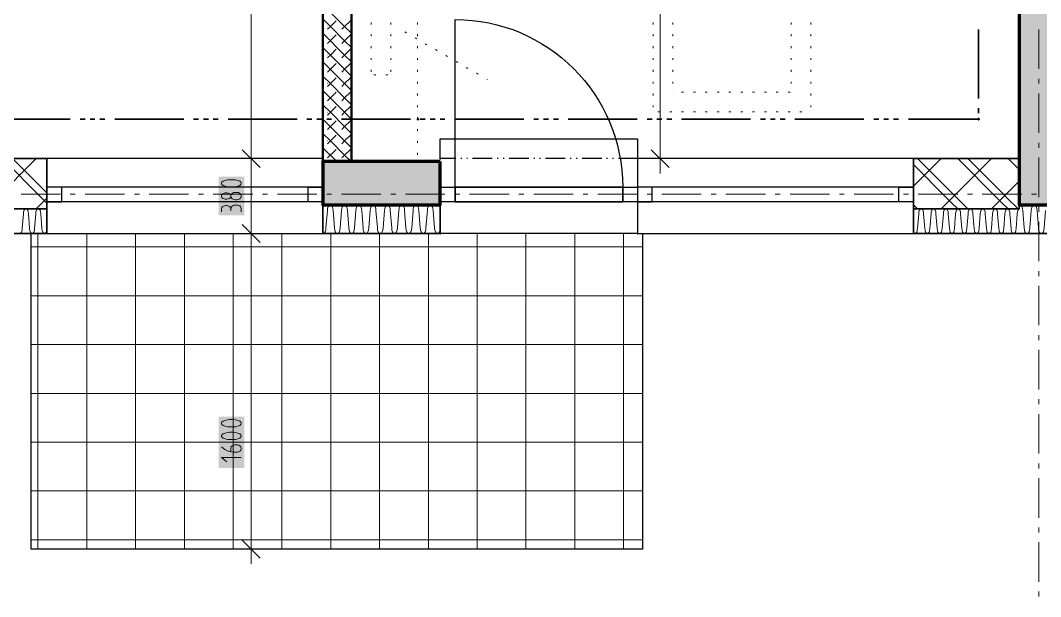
# Model space of a CAD drawing. Header units: millimetres. Extents: x 0 to 594, y 0 to 420.
# Drawn here: x 187.73 to 235.12, y 125.08 to 151.83 of the extents above; entities that cross this region are included whole.
import ezdxf

# ---------------------------------------------------------------- set-up
doc = ezdxf.new("R2010")
doc.units = ezdxf.units.MM
doc.header["$LTSCALE"] = 8
for name, color, linetype in [('PDF_Dvere', 7, 'Continuous'), ('PDF_Koty delkove', 7, 'Continuous'), ('PDF_Nabytek', 7, 'Continuous'), ('PDF_Obecne 0.25', 7, 'Continuous'), ('PDF_Okna', 7, 'Continuous'), ('PDF_Osy hlavni', 7, 'Continuous'), ('PDF_Pozarni useky', 7, 'Continuous'), ('PDF_Pricky zdene', 7, 'Continuous'), ('PDF_Srafy', 7, 'Continuous'), ('PDF_Steny obvodove nosne', 7, 'Continuous'), ('PDF_Steny sendvic', 7, 'Continuous'), ('PDF_Zatepleni', 7, 'Continuous')]:
    doc.layers.add(name, color=color, linetype=linetype)

msp = doc.modelspace()

# ---------------------------------------------------------------- hatches: boundary and pattern name
at = {"layer": 'PDF_Steny obvodove nosne', "true_color": 0xc0c0c0, "transparency": 33554559}
msp.add_hatch(color=9, dxfattribs=at).paths.add_polyline_path([(235.946, 143.443), (235.946, 222.437), (234.114, 222.437), (234.114, 143.26), (235.946, 143.26)])

# ---------------------------------------------------------------- linework, layer by layer
at = {"layer": 'PDF_Dvere', "lineweight": 25}
msp.add_lwpolyline([(207.92, 144.084), (207.92, 151.869, -0.414213), (215.705, 144.084)], format="xyb", dxfattribs=at)
for points in [[(207.92, 143.397), (207.233, 143.397), (207.233, 144.084), (207.92, 144.084)], [(207.92, 143.397), (207.92, 144.084)], [(216.392, 143.397), (215.705, 143.397), (215.705, 144.084), (216.392, 144.084)], [(215.705, 143.397), (215.705, 144.084)]]:
    msp.add_lwpolyline(points, close=True, dxfattribs=at)
for points in [[(215.705, 144.084), (207.92, 144.084), (215.705, 144.084)], [(215.705, 143.397), (207.92, 143.397), (215.705, 143.397)]]:
    msp.add_lwpolyline(points, dxfattribs=at)
at = {"layer": 'PDF_Koty delkove', "lineweight": 18}
for points in [[(217.445, 145.412), (217.445, 177.641), (217.445, 178.992), (217.445, 192.742), (217.445, 199.815), (217.445, 201.143), (217.445, 202.517), (217.445, 220.102), (217.445, 222.575), (217.445, 236.313), (217.445, 238.603), (217.445, 241.075), (217.445, 268.231), (217.445, 269.559), (217.445, 288.838), (217.445, 313.476), (217.445, 316.956)], [(198.45, 127.28), (198.45, 141.932), (198.45, 144.617), (198.45, 145.412), (198.45, 189.328), (198.45, 190.656), (198.45, 195.236), (198.45, 207.096), (198.45, 217.812)], [(198.862, 145), (198.038, 145.824)], [(217.857, 145), (217.033, 145.824)], [(199.137, 145.412), (198.45, 145.412), (197.763, 145.412)], [(218.132, 145.412), (217.445, 145.412), (216.758, 145.412)], [(217.445, 145.412), (217.445, 144.725)], [(197.503, 143.623), (197.487, 143.599), (197.441, 143.562), (197.381, 143.538), (197.32, 143.525), (197.258, 143.525), (197.198, 143.538), (197.136, 143.562), (197.091, 143.611), (197.076, 143.648), (197.076, 143.696), (197.091, 143.733), (197.136, 143.782)], [(197.136, 143.782), (197.198, 143.807), (197.258, 143.819), (197.32, 143.819), (197.381, 143.807), (197.441, 143.782), (197.487, 143.746), (197.503, 143.721)], [(197.076, 142.938), (197.076, 143.085), (197.091, 143.134)], [(197.091, 143.134), (197.122, 143.183), (197.168, 143.208), (197.258, 143.232), (197.32, 143.232), (197.411, 143.208), (197.473, 143.159), (197.503, 143.085), (197.503, 142.988)], [(197.992, 142.938), (197.992, 143.109), (197.961, 143.17), (197.915, 143.219), (197.839, 143.244), (197.778, 143.256), (197.716, 143.256), (197.64, 143.244), (197.58, 143.219), (197.534, 143.17), (197.503, 143.085)], [(198.862, 141.519), (198.038, 142.344)], [(199.137, 141.932), (198.45, 141.932), (197.763, 141.932)], [(197.503, 131.802), (197.503, 131.973), (197.518, 132.022), (197.549, 132.059), (197.58, 132.083), (197.625, 132.108), (197.686, 132.12), (197.808, 132.12), (197.869, 132.108), (197.915, 132.083), (197.945, 132.059), (197.976, 132.022), (197.992, 131.973), (197.992, 131.925), (197.976, 131.876), (197.945, 131.839), (197.915, 131.815), (197.869, 131.79), (197.808, 131.777), (197.594, 131.777), (197.381, 131.826), (197.228, 131.9), (197.076, 132.022)], [(197.992, 131.533), (197.076, 131.533), (197.32, 131.338)], [(198.862, 126.868), (198.038, 127.692)], [(199.137, 127.28), (198.45, 127.28), (197.763, 127.28)], [(198.45, 127.28), (198.45, 126.593)]]:
    msp.add_lwpolyline(points, dxfattribs=at)
for points in [[(197.625, 144.43), (197.441, 144.43), (197.351, 144.418), (197.244, 144.394), (197.152, 144.357), (197.091, 144.309), (197.076, 144.284), (197.076, 144.235), (197.091, 144.21), (197.152, 144.162), (197.244, 144.125), (197.351, 144.1), (197.441, 144.088), (197.625, 144.088), (197.716, 144.1), (197.823, 144.125), (197.915, 144.162), (197.976, 144.21), (197.992, 144.235), (197.992, 144.284), (197.976, 144.309), (197.915, 144.357), (197.823, 144.394), (197.716, 144.418)], [(197.778, 143.843), (197.716, 143.843), (197.64, 143.831), (197.564, 143.795), (197.518, 143.746), (197.503, 143.721), (197.503, 143.623), (197.518, 143.599), (197.564, 143.55), (197.64, 143.513), (197.716, 143.501), (197.778, 143.501), (197.854, 143.513), (197.93, 143.55), (197.976, 143.599), (197.992, 143.648), (197.992, 143.696), (197.976, 143.746), (197.93, 143.795), (197.854, 143.831)], [(197.625, 133.294), (197.441, 133.294), (197.351, 133.282), (197.244, 133.258), (197.152, 133.221), (197.091, 133.172), (197.076, 133.147), (197.076, 133.099), (197.091, 133.074), (197.152, 133.026), (197.244, 132.989), (197.351, 132.964), (197.441, 132.952), (197.625, 132.952), (197.716, 132.964), (197.823, 132.989), (197.915, 133.026), (197.976, 133.074), (197.992, 133.099), (197.992, 133.147), (197.976, 133.172), (197.915, 133.221), (197.823, 133.258), (197.716, 133.282)], [(197.625, 132.707), (197.441, 132.707), (197.351, 132.695), (197.244, 132.67), (197.152, 132.634), (197.091, 132.585), (197.076, 132.56), (197.076, 132.512), (197.091, 132.487), (197.152, 132.439), (197.244, 132.402), (197.351, 132.377), (197.441, 132.364), (197.625, 132.364), (197.716, 132.377), (197.823, 132.402), (197.915, 132.439), (197.976, 132.487), (197.992, 132.512), (197.992, 132.56), (197.976, 132.585), (197.915, 132.634), (197.823, 132.67), (197.716, 132.695)]]:
    msp.add_lwpolyline(points, close=True, dxfattribs=at)
at = {"layer": 'PDF_Koty delkove', "color": 7, "lineweight": 18, "true_color": 0xffffff, "transparency": 33554559}
for points in [[(198.129, 142.776), (198.129, 144.567), (196.939, 142.776), (196.939, 144.567)], [(198.129, 131.053), (198.129, 133.431), (196.939, 131.053), (196.939, 133.431)]]:
    msp.add_solid(points, dxfattribs=at)
at = {"layer": 'PDF_Nabytek', "lineweight": 13}
for points in [[(203.112, 151.638), (203.112, 151.729)], [(204.027, 151.638), (204.027, 151.729)], [(204.943, 151.638), (204.943, 151.729)], [(206.172, 151.638), (206.172, 151.729)], [(217.117, 151.638), (217.117, 151.729)], [(218.033, 151.638), (218.033, 151.729)], [(223.528, 151.638), (223.528, 151.729)], [(224.444, 151.638), (224.444, 151.729)], [(203.112, 151.088), (203.112, 151.18)], [(204.027, 151.088), (204.027, 151.18)], [(204.943, 151.088), (204.943, 151.18)], [(205.379, 151.413), (205.379, 151.413)], [(205.663, 151.25), (205.583, 151.295)], [(206.172, 151.088), (206.172, 151.18)], [(217.117, 151.088), (217.117, 151.18)], [(218.033, 151.088), (218.033, 151.18)], [(223.528, 151.088), (223.528, 151.18)], [(224.444, 151.088), (224.444, 151.18)], [(206.138, 150.975), (206.059, 151.021)], [(206.614, 150.7), (206.535, 150.746)], [(203.112, 150.539), (203.112, 150.63)], [(204.027, 150.539), (204.027, 150.63)], [(204.943, 150.539), (204.943, 150.63)], [(206.172, 150.539), (206.172, 150.63)], [(207.09, 150.425), (207.011, 150.471)], [(217.117, 150.539), (217.117, 150.63)], [(218.033, 150.539), (218.033, 150.63)], [(223.528, 150.539), (223.528, 150.63)], [(224.444, 150.539), (224.444, 150.63)], [(203.112, 149.989), (203.112, 150.081)], [(204.027, 149.989), (204.027, 150.081)], [(204.943, 149.989), (204.943, 150.081)], [(206.172, 149.989), (206.172, 150.081)], [(207.566, 150.151), (207.487, 150.196)], [(208.042, 149.876), (207.963, 149.922)], [(217.117, 149.989), (217.117, 150.081)], [(218.033, 149.989), (218.033, 150.081)], [(223.528, 149.989), (223.528, 150.081)], [(224.444, 149.989), (224.444, 150.081)], [(203.112, 149.44), (203.112, 149.531)], [(204.027, 149.44), (204.027, 149.531)], [(204.027, 149.304), (204.027, 149.304)], [(204.027, 149.304), (204.027, 149.304)], [(204.246, 149.304), (204.154, 149.304)], [(204.795, 149.304), (204.703, 149.304)], [(204.943, 149.44), (204.943, 149.531)], [(204.943, 149.304), (204.943, 149.304)], [(204.943, 149.304), (204.943, 149.304)], [(206.172, 149.44), (206.172, 149.531)], [(208.518, 149.601), (208.439, 149.647)], [(208.994, 149.326), (208.915, 149.372)], [(217.117, 149.44), (217.117, 149.531)], [(218.033, 149.44), (218.033, 149.531)], [(223.528, 149.44), (223.528, 149.531)], [(224.444, 149.44), (224.444, 149.531)], [(203.112, 148.89), (203.112, 148.982)], [(206.172, 148.89), (206.172, 148.982)], [(209.422, 149.079), (209.39, 149.097)], [(209.422, 149.079), (209.422, 149.079)], [(217.117, 148.89), (217.117, 148.982)], [(218.033, 148.89), (218.033, 148.982)], [(223.528, 148.89), (223.528, 148.982)], [(224.444, 148.89), (224.444, 148.982)], [(203.112, 148.341), (203.112, 148.432)], [(206.172, 148.341), (206.172, 148.432)], [(217.117, 148.341), (217.117, 148.432)], [(218.033, 148.494), (218.033, 148.494)], [(218.033, 148.494), (218.033, 148.494)], [(218.533, 148.494), (218.442, 148.494)], [(219.083, 148.494), (218.991, 148.494)], [(219.632, 148.494), (219.541, 148.494)], [(220.182, 148.494), (220.09, 148.494)], [(220.731, 148.494), (220.64, 148.494)], [(221.281, 148.494), (221.189, 148.494)], [(221.83, 148.494), (221.739, 148.494)], [(222.38, 148.494), (222.288, 148.494)], [(222.929, 148.494), (222.838, 148.494)], [(223.479, 148.494), (223.387, 148.494)], [(223.528, 148.494), (223.528, 148.494)], [(223.528, 148.494), (223.528, 148.494)], [(224.444, 148.341), (224.444, 148.432)], [(203.112, 147.791), (203.112, 147.883)], [(206.172, 147.791), (206.172, 147.883)], [(217.117, 147.791), (217.117, 147.883)], [(224.444, 147.791), (224.444, 147.883)], [(217.117, 147.578), (217.117, 147.578)], [(217.117, 147.578), (217.117, 147.578)], [(217.434, 147.578), (217.343, 147.578)], [(217.984, 147.578), (217.892, 147.578)], [(218.533, 147.578), (218.442, 147.578)], [(219.083, 147.578), (218.991, 147.578)], [(219.632, 147.578), (219.541, 147.578)], [(220.182, 147.578), (220.09, 147.578)], [(220.731, 147.578), (220.64, 147.578)], [(221.281, 147.578), (221.189, 147.578)], [(221.83, 147.578), (221.739, 147.578)], [(222.38, 147.578), (222.288, 147.578)], [(222.929, 147.578), (222.838, 147.578)], [(223.479, 147.578), (223.387, 147.578)], [(224.028, 147.578), (223.937, 147.578)], [(224.444, 147.578), (224.444, 147.578)], [(224.444, 147.578), (224.444, 147.578)], [(203.112, 147.242), (203.112, 147.333)], [(206.172, 147.242), (206.172, 147.333)], [(203.112, 146.692), (203.112, 146.784)], [(206.172, 146.692), (206.172, 146.784)], [(203.112, 146.142), (203.112, 146.234)], [(206.172, 146.142), (206.172, 146.234)], [(203.112, 145.593), (203.112, 145.685)], [(206.172, 145.593), (206.172, 145.685)], [(203.112, 145.412), (203.112, 145.412)], [(206.172, 145.412), (206.172, 145.412)]]:
    msp.add_lwpolyline(points, dxfattribs=at)
at = {"layer": 'PDF_Obecne 0.25', "lineweight": 25}
for points in [[(207.233, 145.412), (207.233, 146.328), (216.392, 146.328), (216.392, 145.412)], [(216.621, 141.934), (216.621, 127.28), (188.229, 127.28), (188.229, 141.934)], [(216.392, 141.932), (207.233, 141.932)]]:
    msp.add_lwpolyline(points, dxfattribs=at)
at = {"layer": 'PDF_Okna', "lineweight": 25}
for points in [[(201.784, 145.275), (201.784, 145.412), (188.961, 145.412)], [(229.214, 145.412), (216.392, 145.412), (216.392, 141.932), (229.214, 141.932)], [(201.784, 144.084), (188.961, 144.084)], [(229.214, 144.084), (216.392, 144.084)], [(201.784, 143.397), (188.961, 143.397)], [(229.214, 143.397), (216.392, 143.397)], [(188.961, 141.932), (201.784, 141.932)]]:
    msp.add_lwpolyline(points, dxfattribs=at)
for points in [[(188.961, 143.397), (189.648, 143.397), (189.648, 144.084), (188.961, 144.084)], [(201.784, 143.397), (201.097, 143.397), (201.097, 144.084), (201.784, 144.084)], [(216.392, 143.397), (217.079, 143.397), (217.079, 144.084), (216.392, 144.084)], [(229.214, 143.397), (228.527, 143.397), (228.527, 144.084), (229.214, 144.084)]]:
    msp.add_lwpolyline(points, close=True, dxfattribs=at)
at = {"layer": 'PDF_Osy hlavni', "lineweight": 18}
for points in [[(235.03, 149.577), (235.03, 151.409)], [(235.03, 148.89), (235.03, 149.119)], [(235.03, 146.6), (235.03, 148.432)], [(235.03, 145.914), (235.03, 146.142)], [(235.03, 143.624), (235.03, 145.456)], [(189.591, 143.763), (187.76, 143.763)], [(190.278, 143.763), (190.049, 143.763)], [(192.568, 143.763), (190.736, 143.763)], [(193.255, 143.763), (193.026, 143.763)], [(195.545, 143.763), (193.713, 143.763)], [(196.232, 143.763), (196.003, 143.763)], [(198.521, 143.763), (196.69, 143.763)], [(199.208, 143.763), (198.979, 143.763)], [(201.498, 143.763), (199.666, 143.763)], [(202.185, 143.763), (201.956, 143.763)], [(204.474, 143.763), (202.643, 143.763)], [(205.161, 143.763), (204.932, 143.763)], [(207.451, 143.763), (205.619, 143.763)], [(208.138, 143.763), (207.909, 143.763)], [(210.428, 143.763), (208.596, 143.763)], [(211.115, 143.763), (210.886, 143.763)], [(213.404, 143.763), (211.573, 143.763)], [(214.091, 143.763), (213.862, 143.763)], [(216.381, 143.763), (214.549, 143.763)], [(217.068, 143.763), (216.839, 143.763)], [(219.357, 143.763), (217.526, 143.763)], [(220.044, 143.763), (219.815, 143.763)], [(222.334, 143.763), (220.502, 143.763)], [(223.021, 143.763), (222.792, 143.763)], [(225.311, 143.763), (223.479, 143.763)], [(225.998, 143.763), (225.769, 143.763)], [(228.287, 143.763), (226.456, 143.763)], [(228.974, 143.763), (228.745, 143.763)], [(231.264, 143.763), (229.432, 143.763)], [(231.951, 143.763), (231.722, 143.763)], [(234.24, 143.763), (232.409, 143.763)], [(234.927, 143.763), (234.698, 143.763)], [(235.03, 142.937), (235.03, 143.166)], [(235.03, 140.647), (235.03, 142.479)], [(235.03, 139.96), (235.03, 140.189)], [(235.03, 137.671), (235.03, 139.502)], [(235.03, 136.984), (235.03, 137.213)], [(235.03, 134.694), (235.03, 136.526)], [(235.03, 134.007), (235.03, 134.236)], [(235.03, 131.717), (235.03, 133.549)], [(235.03, 131.031), (235.03, 131.259)], [(235.03, 128.741), (235.03, 130.573)], [(235.03, 128.054), (235.03, 128.283)], [(235.03, 125.764), (235.03, 127.596)], [(235.03, 125.077), (235.03, 125.306)]]:
    msp.add_lwpolyline(points, dxfattribs=at)
at = {"layer": 'PDF_Pozarni useky', "lineweight": 35}
for points in [[(232.237, 148.203), (232.237, 151.409)], [(232.237, 147.516), (232.237, 147.745)], [(190.049, 147.244), (186.844, 147.244)], [(190.736, 147.244), (190.507, 147.244)], [(191.194, 147.244), (190.965, 147.244)], [(191.652, 147.244), (191.423, 147.244)], [(195.315, 147.244), (192.11, 147.244)], [(196.002, 147.244), (195.773, 147.244)], [(196.46, 147.244), (196.231, 147.244)], [(196.918, 147.244), (196.689, 147.244)], [(200.582, 147.244), (197.376, 147.244)], [(201.269, 147.244), (201.04, 147.244)], [(201.727, 147.244), (201.498, 147.244)], [(202.185, 147.244), (201.956, 147.244)], [(205.848, 147.244), (202.643, 147.244)], [(206.535, 147.244), (206.306, 147.244)], [(206.993, 147.244), (206.764, 147.244)], [(207.451, 147.244), (207.222, 147.244)], [(211.115, 147.244), (207.909, 147.244)], [(211.801, 147.244), (211.573, 147.244)], [(212.259, 147.244), (212.03, 147.244)], [(212.717, 147.244), (212.488, 147.244)], [(216.381, 147.244), (213.175, 147.244)], [(217.068, 147.244), (216.839, 147.244)], [(217.526, 147.244), (217.297, 147.244)], [(217.984, 147.244), (217.755, 147.244)], [(221.647, 147.244), (218.442, 147.244)], [(222.334, 147.244), (222.105, 147.244)], [(222.792, 147.244), (222.563, 147.244)], [(223.25, 147.244), (223.021, 147.244)], [(226.913, 147.244), (223.708, 147.244)], [(227.6, 147.244), (227.371, 147.244)], [(228.058, 147.244), (227.829, 147.244)], [(228.516, 147.244), (228.287, 147.244)], [(232.18, 147.244), (228.974, 147.244)], [(232.237, 147.244), (232.237, 147.287)]]:
    msp.add_lwpolyline(points, dxfattribs=at)
at = {"layer": 'PDF_Pozarni useky', "lineweight": 35, "transparency": 33554559}
for points in [[(206.277, 147.244), (206.197, 147.164), (206.197, 147.324), (206.117, 147.244)], [(206.277, 147.244), (206.197, 147.164), (206.197, 147.324), (206.117, 147.244)], [(232.317, 147.244), (232.237, 147.164), (232.237, 147.324), (232.156, 147.244)], [(232.237, 147.164), (232.156, 147.244), (232.317, 147.244), (232.237, 147.324)]]:
    msp.add_solid(points, dxfattribs=at)
at = {"layer": 'PDF_Pricky zdene', "lineweight": 50}
msp.add_lwpolyline([(203.112, 145.275), (203.112, 145.412), (203.112, 189.328), (202.974, 189.328), (201.784, 189.328), (201.784, 145.275)], close=True, dxfattribs=at)
at = {"layer": 'PDF_Pricky zdene', "lineweight": 9}
for points in [[(202.791, 151.548), (201.784, 152.556)], [(202.127, 151.548), (201.784, 151.892)], [(201.994, 151.416), (202.127, 151.548), (202.393, 151.814)], [(202.658, 151.416), (202.791, 151.548), (203.057, 151.814)], [(202.791, 150.22), (201.784, 151.228)], [(202.658, 150.752), (202.791, 150.884), (202.127, 151.548)], [(203.112, 151.228), (202.791, 151.548)], [(201.994, 150.752), (202.393, 151.15)], [(202.791, 150.884), (203.057, 151.15)], [(203.112, 150.564), (202.791, 150.884)], [(202.127, 150.22), (201.784, 150.564)], [(201.994, 150.087), (202.127, 150.22), (202.393, 150.486)], [(202.658, 149.423), (202.791, 149.556), (202.127, 150.22)], [(202.658, 150.087), (202.791, 150.22), (203.057, 150.486)], [(203.112, 149.9), (202.791, 150.22)], [(202.791, 148.892), (201.784, 149.9)], [(201.994, 149.423), (202.393, 149.822)], [(202.791, 149.556), (203.057, 149.822)], [(203.112, 149.236), (202.791, 149.556)], [(202.127, 148.892), (201.784, 149.236)], [(201.994, 148.759), (202.127, 148.892), (202.393, 149.158)], [(202.658, 148.095), (202.791, 148.228), (202.127, 148.892)], [(202.658, 148.759), (202.791, 148.892), (203.057, 149.158)], [(203.112, 148.572), (202.791, 148.892)], [(202.791, 147.564), (201.784, 148.572)], [(201.994, 148.095), (202.393, 148.494)], [(202.791, 148.228), (203.057, 148.494)], [(202.127, 147.564), (201.784, 147.908)], [(203.112, 147.908), (202.791, 148.228)], [(201.994, 147.431), (202.127, 147.564), (202.393, 147.83)], [(202.658, 146.767), (202.791, 146.9), (202.127, 147.564)], [(202.658, 147.431), (202.791, 147.564), (203.057, 147.83)], [(203.112, 147.244), (202.791, 147.564)], [(202.791, 146.236), (201.784, 147.244)], [(201.994, 146.767), (202.393, 147.166)], [(202.791, 146.9), (203.057, 147.166)], [(203.112, 146.58), (202.791, 146.9)], [(202.127, 146.236), (201.784, 146.58)], [(201.994, 146.103), (202.127, 146.236), (202.393, 146.502)], [(202.658, 146.103), (202.791, 146.236), (203.057, 146.502)], [(202.658, 145.439), (202.791, 145.572), (202.127, 146.236)], [(203.112, 145.916), (202.791, 146.236)], [(202.425, 145.275), (201.784, 145.916)], [(201.994, 145.439), (202.393, 145.838)], [(202.791, 145.572), (203.057, 145.838)], [(203.089, 145.275), (202.791, 145.572)]]:
    msp.add_lwpolyline(points, dxfattribs=at)
at = {"layer": 'PDF_Pricky zdene', "lineweight": 9, "transparency": 33554559}
for points in [[(201.994, 151.53), (201.974, 151.551), (202.015, 151.551), (201.994, 151.572)], [(202.791, 151.528), (202.77, 151.548), (202.812, 151.548), (202.791, 151.569)], [(201.994, 150.202), (201.974, 150.223), (202.015, 150.223), (201.994, 150.244)], [(202.791, 150.2), (202.77, 150.22), (202.812, 150.22), (202.791, 150.241)], [(201.994, 148.874), (201.974, 148.895), (202.015, 148.895), (201.994, 148.916)], [(202.791, 148.872), (202.77, 148.892), (202.812, 148.892), (202.791, 148.913)], [(201.994, 147.546), (201.974, 147.567), (202.015, 147.567), (201.994, 147.588)], [(202.791, 147.544), (202.77, 147.564), (202.812, 147.564), (202.791, 147.585)], [(201.994, 146.218), (201.974, 146.239), (202.015, 146.239), (201.994, 146.259)], [(202.791, 146.216), (202.77, 146.236), (202.812, 146.236), (202.791, 146.257)]]:
    msp.add_solid(points, dxfattribs=at)
at = {"layer": 'PDF_Srafy', "lineweight": 9}
for points in [[(206.678, 141.934), (206.678, 139.047), (202.145, 139.047), (197.611, 139.047), (193.078, 139.047), (188.545, 139.047), (188.229, 139.047)], [(204.411, 141.934), (204.411, 141.314), (199.878, 141.314), (195.345, 141.314), (190.811, 141.314), (188.229, 141.314)], [(213.478, 141.934), (213.478, 141.314), (213.478, 136.78), (213.478, 132.247), (213.478, 127.713), (208.945, 127.713), (204.411, 127.713), (199.878, 127.713), (195.345, 127.713), (190.811, 127.713), (188.229, 127.713)], [(211.211, 141.934), (211.211, 139.047), (211.211, 134.513), (211.211, 129.98), (206.678, 129.98), (202.145, 129.98), (197.611, 129.98), (193.078, 129.98), (188.545, 129.98), (188.229, 129.98)], [(188.545, 141.934), (188.545, 139.047), (188.545, 134.513), (188.545, 129.98), (188.545, 127.28)], [(190.811, 141.934), (190.811, 141.314), (190.811, 136.78), (190.811, 132.247), (190.811, 127.713), (190.811, 127.28)], [(193.078, 141.934), (193.078, 139.047), (193.078, 134.513), (193.078, 129.98), (193.078, 127.28)], [(195.345, 141.934), (195.345, 141.314), (195.345, 136.78), (195.345, 132.247), (195.345, 127.713), (195.345, 127.28)], [(197.611, 141.934), (197.611, 139.047), (197.611, 134.513), (197.611, 129.98), (197.611, 127.28)], [(199.878, 141.934), (199.878, 141.314), (199.878, 136.78), (199.878, 132.247), (199.878, 127.713), (199.878, 127.28)], [(202.145, 141.934), (202.145, 139.047), (202.145, 134.513), (202.145, 129.98), (202.145, 127.28)], [(208.945, 141.934), (208.945, 141.314), (208.945, 136.78)], [(215.745, 141.934), (215.745, 139.047), (215.745, 134.513), (215.745, 129.98), (215.745, 127.28)], [(216.621, 141.314), (213.478, 141.314), (208.945, 141.314), (204.411, 141.314)], [(204.411, 141.314), (204.411, 136.78), (204.411, 132.247), (204.411, 127.713), (204.411, 127.28)], [(216.621, 139.047), (215.745, 139.047), (211.211, 139.047), (206.678, 139.047)], [(206.678, 139.047), (206.678, 134.513), (206.678, 129.98), (206.678, 127.28)], [(204.411, 136.78), (199.878, 136.78), (195.345, 136.78), (190.811, 136.78), (188.229, 136.78)], [(216.621, 136.78), (213.478, 136.78), (208.945, 136.78), (204.411, 136.78)], [(216.621, 132.247), (213.478, 132.247), (208.945, 132.247), (208.945, 136.78)], [(216.621, 134.513), (215.745, 134.513), (211.211, 134.513), (206.678, 134.513), (202.145, 134.513), (197.611, 134.513), (193.078, 134.513), (188.545, 134.513), (188.229, 134.513)], [(208.945, 132.247), (204.411, 132.247), (199.878, 132.247), (195.345, 132.247), (190.811, 132.247), (188.229, 132.247)], [(208.945, 132.247), (208.945, 127.713), (208.945, 127.28)], [(216.621, 129.98), (215.745, 129.98), (211.211, 129.98)], [(211.211, 129.98), (211.211, 127.28)], [(216.621, 127.713), (213.478, 127.713)], [(213.478, 127.713), (213.478, 127.28)]]:
    msp.add_lwpolyline(points, dxfattribs=at)
at = {"layer": 'PDF_Steny obvodove nosne', "lineweight": 70}
for points in [[(235.946, 143.443), (235.946, 145.412), (235.946, 211.218), (235.946, 212.637), (235.946, 220.239), (235.946, 222.437), (234.114, 222.437), (234.114, 220.239), (234.114, 212.637), (234.114, 211.218), (234.114, 145.595), (234.114, 143.26), (235.946, 143.26)], [(207.233, 145.275), (203.112, 145.275), (201.784, 145.275), (201.784, 143.26), (207.233, 143.26)]]:
    msp.add_lwpolyline(points, close=True, dxfattribs=at)
at = {"layer": 'PDF_Steny obvodove nosne', "color": 9, "lineweight": 9, "true_color": 0xc0c0c0, "transparency": 33554559}
msp.add_solid([(207.233, 145.275), (201.784, 145.275), (207.233, 143.26), (201.784, 143.26)], dxfattribs=at)
at = {"layer": 'PDF_Steny sendvic', "lineweight": 35}
msp.add_lwpolyline([(188.961, 143.076), (178.246, 143.076), (178.246, 143.26), (178.246, 145.412), (178.291, 145.412), (188.961, 145.412), (188.961, 144.084), (188.961, 143.397)], close=True, dxfattribs=at)
at = {"layer": 'PDF_Steny sendvic', "lineweight": 9}
for points in [[(186.122, 143.076), (186.626, 143.58), (188.458, 145.412)], [(188.728, 143.58), (186.896, 145.412)], [(188.961, 143.814), (187.363, 145.412)], [(229.214, 144.13), (230.496, 145.412)], [(231.27, 143.076), (231, 143.347), (230.767, 143.58), (229.214, 145.132)], [(231.737, 143.076), (231.234, 143.58), (231, 143.814), (229.402, 145.412)], [(230.496, 143.076), (231, 143.58), (232.832, 145.412)], [(233.606, 143.076), (233.336, 143.347), (233.102, 143.58), (231.27, 145.412)], [(234.073, 143.076), (233.569, 143.58), (233.336, 143.814), (231.737, 145.412)], [(234.114, 144.904), (233.606, 145.412)], [(234.114, 145.371), (234.073, 145.412)], [(232.832, 143.076), (233.336, 143.58), (234.114, 144.359)], [(188.458, 143.076), (188.961, 143.58)], [(188.961, 143.347), (188.728, 143.58)], [(229.402, 143.076), (229.214, 143.264)], [(187.873, 142.847), (187.816, 142.161), (187.808, 142.073), (187.783, 141.999), (187.746, 141.949), (187.702, 141.932)], [(187.976, 143.076), (187.944, 143.06), (187.907, 143.01), (187.882, 142.936), (187.873, 142.847)], [(187.873, 142.847), (187.873, 142.847)], [(188.103, 142.847), (188.094, 142.936), (188.07, 143.01), (188.032, 143.06), (188, 143.076)], [(188.16, 142.161), (188.103, 142.847)], [(188.446, 142.847), (188.389, 142.161), (188.38, 142.073), (188.355, 141.999), (188.318, 141.949), (188.274, 141.932)], [(188.549, 143.076), (188.517, 143.06), (188.479, 143.01), (188.454, 142.936), (188.446, 142.847)], [(188.446, 142.847), (188.446, 142.847)], [(188.446, 142.847), (188.446, 142.847)], [(188.676, 142.847), (188.667, 142.936), (188.642, 143.01), (188.605, 143.06), (188.573, 143.076)], [(188.732, 142.161), (188.676, 142.847)], [(229.454, 142.847), (229.397, 142.161)], [(229.557, 143.076), (229.525, 143.06), (229.488, 143.01), (229.463, 142.936), (229.454, 142.847)], [(229.454, 142.847), (229.454, 142.847)], [(229.684, 142.847), (229.675, 142.936), (229.65, 143.01), (229.613, 143.06), (229.581, 143.076)], [(229.741, 142.161), (229.684, 142.847)], [(230.026, 142.847), (229.97, 142.161)], [(230.129, 143.076), (230.097, 143.06), (230.06, 143.01), (230.035, 142.936), (230.026, 142.847)], [(230.026, 142.847), (230.026, 142.847)], [(230.256, 142.847), (230.248, 142.936), (230.223, 143.01), (230.185, 143.06), (230.153, 143.076)], [(230.313, 142.161), (230.256, 142.847)], [(230.599, 142.847), (230.542, 142.161)], [(230.702, 143.076), (230.67, 143.06), (230.632, 143.01), (230.607, 142.936), (230.599, 142.847)], [(230.599, 142.847), (230.599, 142.847)], [(230.829, 142.847), (230.82, 142.936), (230.795, 143.01), (230.758, 143.06), (230.726, 143.076)], [(230.885, 142.161), (230.829, 142.847)], [(231.171, 142.847), (231.114, 142.161)], [(231.274, 143.076), (231.242, 143.06), (231.205, 143.01), (231.18, 142.936), (231.171, 142.847)], [(231.171, 142.847), (231.171, 142.847)], [(231.401, 142.847), (231.392, 142.936), (231.368, 143.01), (231.33, 143.06), (231.298, 143.076)], [(231.458, 142.161), (231.401, 142.847)], [(231.744, 142.847), (231.687, 142.161)], [(231.847, 143.076), (231.815, 143.06), (231.777, 143.01), (231.752, 142.936), (231.744, 142.847)], [(231.744, 142.847), (231.744, 142.847)], [(231.974, 142.847), (231.965, 142.936), (231.94, 143.01), (231.903, 143.06), (231.871, 143.076)], [(232.03, 142.161), (231.974, 142.847)], [(232.316, 142.847), (232.259, 142.161)], [(232.419, 143.076), (232.387, 143.06), (232.35, 143.01), (232.325, 142.936), (232.316, 142.847)], [(232.316, 142.847), (232.316, 142.847)], [(232.546, 142.847), (232.537, 142.936), (232.512, 143.01), (232.475, 143.06), (232.443, 143.076)], [(232.603, 142.161), (232.546, 142.847)], [(232.888, 142.847), (232.832, 142.161)], [(232.991, 143.076), (232.959, 143.06), (232.922, 143.01), (232.897, 142.936), (232.888, 142.847)], [(232.888, 142.847), (232.888, 142.847)], [(233.118, 142.847), (233.11, 142.936), (233.085, 143.01), (233.047, 143.06), (233.015, 143.076)], [(233.118, 142.847), (233.175, 142.161), (233.184, 142.073), (233.209, 141.999), (233.246, 141.949), (233.29, 141.932)], [(233.461, 142.847), (233.404, 142.161)], [(233.564, 143.076), (233.532, 143.06), (233.495, 143.01), (233.47, 142.936), (233.461, 142.847)], [(233.461, 142.847), (233.461, 142.847)], [(233.691, 142.847), (233.682, 142.936), (233.657, 143.01), (233.62, 143.06), (233.588, 143.076)], [(233.748, 142.161), (233.691, 142.847)], [(234.033, 142.847), (233.977, 142.161)], [(234.114, 143.065), (234.104, 143.06), (234.067, 143.01), (234.042, 142.936), (234.033, 142.847)], [(234.033, 142.847), (234.033, 142.847)], [(188.16, 142.161), (188.169, 142.073), (188.193, 141.999), (188.231, 141.949), (188.274, 141.932)], [(188.732, 142.161), (188.741, 142.073), (188.766, 141.999), (188.803, 141.949), (188.847, 141.932)], [(188.847, 141.932), (188.891, 141.949), (188.928, 141.999), (188.953, 142.073), (188.961, 142.161)], [(229.283, 141.932), (229.326, 141.949), (229.364, 141.999), (229.388, 142.073), (229.397, 142.161)], [(229.741, 142.161), (229.749, 142.073), (229.774, 141.999), (229.811, 141.949), (229.855, 141.932)], [(229.855, 141.932), (229.899, 141.949), (229.936, 141.999), (229.961, 142.073), (229.97, 142.161)], [(230.313, 142.161), (230.322, 142.073), (230.347, 141.999), (230.384, 141.949), (230.428, 141.932)], [(230.428, 141.932), (230.471, 141.949), (230.508, 141.999), (230.533, 142.073), (230.542, 142.161)], [(230.885, 142.161), (230.894, 142.073), (230.919, 141.999), (230.956, 141.949), (231, 141.932)], [(231, 141.932), (231.044, 141.949), (231.081, 141.999), (231.106, 142.073), (231.114, 142.161)], [(231.458, 142.161), (231.467, 142.073), (231.491, 141.999), (231.529, 141.949), (231.572, 141.932)], [(231.572, 141.932), (231.616, 141.949), (231.653, 141.999), (231.678, 142.073), (231.687, 142.161)], [(232.03, 142.161), (232.039, 142.073), (232.064, 141.999), (232.101, 141.949), (232.145, 141.932)], [(232.145, 141.932), (232.189, 141.949), (232.226, 141.999), (232.251, 142.073), (232.259, 142.161)], [(232.603, 142.161), (232.611, 142.073), (232.636, 141.999), (232.673, 141.949), (232.717, 141.932)], [(232.717, 141.932), (232.761, 141.949), (232.798, 141.999), (232.823, 142.073), (232.832, 142.161)], [(233.29, 141.932), (233.333, 141.949), (233.371, 141.999), (233.395, 142.073), (233.404, 142.161)], [(233.748, 142.161), (233.756, 142.073), (233.781, 141.999), (233.818, 141.949), (233.862, 141.932)], [(233.862, 141.932), (233.906, 141.949), (233.943, 141.999), (233.968, 142.073), (233.977, 142.161)], [(229.214, 141.982), (229.239, 141.949), (229.283, 141.932)], [(232.145, 141.932), (232.145, 141.932)], [(232.717, 141.932), (232.717, 141.932)]]:
    msp.add_lwpolyline(points, dxfattribs=at)
at = {"layer": 'PDF_Steny sendvic', "lineweight": 25}
for points in [[(207.955, 145.412), (207.233, 145.412)], [(208.23, 145.412), (208.184, 145.412)], [(208.504, 145.412), (208.459, 145.412)], [(209.649, 145.412), (208.733, 145.412)], [(209.924, 145.412), (209.878, 145.412)], [(210.199, 145.412), (210.153, 145.412)], [(211.344, 145.412), (210.428, 145.412)], [(211.618, 145.412), (211.573, 145.412)], [(211.893, 145.412), (211.847, 145.412)], [(213.038, 145.412), (212.122, 145.412)], [(213.313, 145.412), (213.267, 145.412)], [(213.587, 145.412), (213.542, 145.412)], [(214.732, 145.412), (213.816, 145.412)], [(215.007, 145.412), (214.961, 145.412)], [(215.282, 145.412), (215.236, 145.412)], [(216.392, 145.412), (215.511, 145.412)], [(207.955, 141.932), (207.233, 141.932)], [(208.23, 141.932), (208.184, 141.932)], [(208.504, 141.932), (208.459, 141.932)], [(209.649, 141.932), (208.733, 141.932)], [(209.924, 141.932), (209.878, 141.932)], [(210.199, 141.932), (210.153, 141.932)], [(211.344, 141.932), (210.428, 141.932)], [(211.618, 141.932), (211.573, 141.932)], [(211.893, 141.932), (211.847, 141.932)], [(213.038, 141.932), (212.122, 141.932)], [(213.313, 141.932), (213.267, 141.932)], [(213.587, 141.932), (213.542, 141.932)], [(214.732, 141.932), (213.816, 141.932)], [(215.007, 141.932), (214.961, 141.932)], [(215.282, 141.932), (215.236, 141.932)], [(216.392, 141.932), (215.511, 141.932)]]:
    msp.add_lwpolyline(points, dxfattribs=at)
at = {"layer": 'PDF_Steny sendvic', "lineweight": 35}
for points in [[(229.214, 143.076), (229.214, 143.397), (229.214, 144.084), (229.214, 145.412), (234.068, 145.412), (234.114, 145.412), (234.114, 143.26), (234.114, 143.076), (229.214, 143.076)], [(178.246, 141.932), (188.961, 141.932), (188.961, 143.076), (178.246, 143.076)], [(234.114, 143.076), (229.214, 143.076), (229.214, 141.932), (234.114, 141.932)]]:
    msp.add_lwpolyline(points, dxfattribs=at)
at = {"layer": 'PDF_Steny sendvic', "lineweight": 25, "transparency": 33554559}
for points in [[(207.29, 145.412), (207.233, 145.355), (207.233, 145.469), (207.176, 145.412)], [(216.449, 145.412), (216.392, 145.355), (216.392, 145.469), (216.335, 145.412)], [(207.29, 141.932), (207.233, 141.874), (207.233, 141.989), (207.176, 141.932)], [(216.449, 141.932), (216.392, 141.874), (216.392, 141.989), (216.335, 141.932)]]:
    msp.add_solid(points, dxfattribs=at)
at = {"layer": 'PDF_Steny sendvic', "lineweight": 9, "transparency": 33554559}
for points in [[(188.961, 143.56), (188.941, 143.58), (188.961, 143.601)], [(231, 143.56), (230.979, 143.58), (231.021, 143.58), (231, 143.601)], [(233.336, 143.56), (233.315, 143.58), (233.356, 143.58), (233.336, 143.601)], [(187.816, 142.14), (187.796, 142.161), (187.837, 142.161), (187.816, 142.181)], [(188.389, 142.14), (188.368, 142.161), (188.409, 142.161), (188.389, 142.181)], [(188.961, 142.14), (188.941, 142.161), (188.961, 142.181)], [(229.397, 142.14), (229.377, 142.161), (229.418, 142.161), (229.397, 142.181)], [(229.97, 142.14), (229.949, 142.161), (229.99, 142.161), (229.97, 142.181)], [(230.542, 142.14), (230.521, 142.161), (230.563, 142.161), (230.542, 142.181)], [(231.114, 142.14), (231.094, 142.161), (231.135, 142.161), (231.114, 142.181)], [(231.687, 142.14), (231.666, 142.161), (231.707, 142.161), (231.687, 142.181)], [(232.259, 142.14), (232.239, 142.161), (232.28, 142.161), (232.259, 142.181)], [(232.832, 142.14), (232.811, 142.161), (232.852, 142.161), (232.832, 142.181)], [(233.404, 142.14), (233.384, 142.161), (233.425, 142.161), (233.404, 142.181)], [(233.977, 142.14), (233.956, 142.161), (233.997, 142.161), (233.977, 142.181)]]:
    msp.add_solid(points, dxfattribs=at)
at = {"layer": 'PDF_Zatepleni', "lineweight": 35}
msp.add_lwpolyline([(207.233, 143.26), (201.784, 143.26), (201.784, 143.076), (201.784, 141.932), (207.233, 141.932), (207.233, 143.076)], close=True, dxfattribs=at)
at = {"layer": 'PDF_Zatepleni', "lineweight": 9}
for points in [[(202.106, 143.259), (202.069, 143.241), (202.026, 143.183), (201.997, 143.096), (201.987, 142.994)], [(202.32, 142.197), (202.254, 142.994), (202.244, 143.096), (202.215, 143.183), (202.171, 143.241), (202.134, 143.259)], [(202.77, 143.259), (202.733, 143.241), (202.69, 143.183), (202.661, 143.096), (202.651, 142.994)], [(202.984, 142.197), (202.918, 142.994), (202.908, 143.096), (202.879, 143.183), (202.835, 143.241), (202.798, 143.259)], [(203.434, 143.259), (203.397, 143.241), (203.354, 143.183), (203.325, 143.096), (203.315, 142.994)], [(203.648, 142.197), (203.582, 142.994), (203.572, 143.096), (203.543, 143.183), (203.499, 143.241), (203.462, 143.259)], [(204.098, 143.259), (204.061, 143.241), (204.018, 143.183), (203.989, 143.096), (203.979, 142.994)], [(204.312, 142.197), (204.246, 142.994), (204.236, 143.096), (204.207, 143.183), (204.163, 143.241), (204.126, 143.259)], [(204.762, 143.259), (204.725, 143.241), (204.682, 143.183), (204.653, 143.096), (204.643, 142.994)], [(204.976, 142.197), (204.91, 142.994), (204.9, 143.096), (204.871, 143.183), (204.827, 143.241), (204.79, 143.259)], [(205.346, 143.183), (205.317, 143.096), (205.307, 142.994)], [(205.426, 143.259), (205.389, 143.241), (205.346, 143.183)], [(205.535, 143.183), (205.491, 143.241), (205.454, 143.259)], [(205.574, 142.994), (205.564, 143.096), (205.535, 143.183)], [(206.09, 143.259), (206.053, 143.241), (206.01, 143.183), (205.981, 143.096), (205.971, 142.994)], [(206.238, 142.994), (206.228, 143.096), (206.199, 143.183), (206.155, 143.241), (206.118, 143.259)], [(206.754, 143.259), (206.717, 143.241), (206.674, 143.183), (206.645, 143.096), (206.635, 142.994)], [(206.902, 142.994), (206.892, 143.096), (206.863, 143.183), (206.819, 143.241), (206.782, 143.259)], [(234.139, 143.259), (234.114, 143.247)], [(234.167, 143.259), (234.204, 143.241), (234.247, 143.183), (234.276, 143.096), (234.286, 142.994), (234.352, 142.197), (234.362, 142.096), (234.391, 142.009), (234.434, 141.952), (234.485, 141.932), (234.536, 141.952), (234.579, 142.009), (234.608, 142.096), (234.618, 142.197), (234.684, 142.994)], [(234.803, 143.259), (234.766, 143.241), (234.723, 143.183), (234.694, 143.096), (234.684, 142.994)], [(234.831, 143.259), (234.868, 143.241), (234.911, 143.183), (234.94, 143.096), (234.95, 142.994), (235.016, 142.197), (235.026, 142.096), (235.055, 142.009), (235.098, 141.952), (235.149, 141.932), (235.2, 141.952), (235.243, 142.009), (235.272, 142.096), (235.282, 142.197), (235.348, 142.994)], [(201.987, 142.994), (201.921, 142.197)], [(201.987, 142.994), (201.987, 142.994)], [(202.651, 142.994), (202.585, 142.197)], [(202.651, 142.994), (202.651, 142.994)], [(203.315, 142.994), (203.249, 142.197)], [(203.315, 142.994), (203.315, 142.994)], [(203.979, 142.994), (203.913, 142.197)], [(203.979, 142.994), (203.979, 142.994)], [(204.643, 142.994), (204.577, 142.197)], [(204.643, 142.994), (204.643, 142.994)], [(205.307, 142.994), (205.241, 142.197)], [(205.307, 142.994), (205.307, 142.994)], [(205.64, 142.197), (205.574, 142.994)], [(205.971, 142.994), (205.905, 142.197)], [(205.971, 142.994), (205.971, 142.994)], [(206.304, 142.197), (206.238, 142.994)], [(206.635, 142.994), (206.569, 142.197)], [(206.635, 142.994), (206.635, 142.994)], [(206.968, 142.197), (206.902, 142.994)], [(234.684, 142.994), (234.684, 142.994)], [(201.788, 141.932), (201.839, 141.952), (201.882, 142.009), (201.911, 142.096), (201.921, 142.197)], [(202.32, 142.197), (202.33, 142.096), (202.358, 142.009), (202.402, 141.952), (202.452, 141.932)], [(202.452, 141.932), (202.503, 141.952), (202.546, 142.009), (202.575, 142.096), (202.585, 142.197)], [(202.984, 142.197), (202.994, 142.096), (203.022, 142.009), (203.066, 141.952), (203.116, 141.932)], [(203.116, 141.932), (203.167, 141.952), (203.21, 142.009), (203.239, 142.096), (203.249, 142.197)], [(203.648, 142.197), (203.658, 142.096), (203.686, 142.009), (203.73, 141.952), (203.78, 141.932)], [(203.78, 141.932), (203.831, 141.952), (203.874, 142.009), (203.903, 142.096), (203.913, 142.197)], [(204.312, 142.197), (204.322, 142.096), (204.35, 142.009), (204.394, 141.952), (204.444, 141.932)], [(204.444, 141.932), (204.495, 141.952), (204.538, 142.009), (204.567, 142.096), (204.577, 142.197)], [(204.976, 142.197), (204.986, 142.096), (205.014, 142.009), (205.058, 141.952), (205.108, 141.932)], [(205.108, 141.932), (205.159, 141.952), (205.202, 142.009), (205.231, 142.096), (205.241, 142.197)], [(205.64, 142.197), (205.65, 142.096), (205.678, 142.009), (205.722, 141.952), (205.772, 141.932)], [(205.772, 141.932), (205.823, 141.952), (205.866, 142.009), (205.895, 142.096), (205.905, 142.197)], [(206.304, 142.197), (206.314, 142.096), (206.342, 142.009), (206.386, 141.952), (206.436, 141.932)], [(206.436, 141.932), (206.487, 141.952), (206.53, 142.009), (206.559, 142.096), (206.569, 142.197)], [(206.968, 142.197), (206.978, 142.096), (207.007, 142.009), (207.05, 141.952), (207.1, 141.932)], [(207.1, 141.932), (207.151, 141.952), (207.194, 142.009), (207.223, 142.096), (207.233, 142.197)], [(207.233, 142.197), (207.233, 142.197)], [(201.784, 141.933), (201.788, 141.932)]]:
    msp.add_lwpolyline(points, dxfattribs=at)
at = {"layer": 'PDF_Zatepleni', "lineweight": 35}
for points in [[(235.946, 143.076), (235.946, 143.26), (234.114, 143.26), (234.114, 143.076)], [(234.114, 141.932), (235.946, 141.932)]]:
    msp.add_lwpolyline(points, dxfattribs=at)
at = {"layer": 'PDF_Zatepleni', "lineweight": 9, "transparency": 33554559}
for points in [[(201.921, 142.177), (201.901, 142.197), (201.942, 142.197), (201.921, 142.218)], [(202.585, 142.177), (202.565, 142.197), (202.606, 142.197), (202.585, 142.218)], [(203.249, 142.177), (203.229, 142.197), (203.27, 142.197), (203.249, 142.218)], [(203.913, 142.177), (203.893, 142.197), (203.934, 142.197), (203.913, 142.218)], [(204.577, 142.177), (204.557, 142.197), (204.598, 142.197), (204.577, 142.218)], [(205.241, 142.177), (205.221, 142.197), (205.262, 142.197), (205.241, 142.218)], [(205.905, 142.177), (205.885, 142.197), (205.926, 142.197), (205.905, 142.218)], [(206.569, 142.177), (206.549, 142.197), (206.59, 142.197), (206.569, 142.218)], [(207.233, 142.177), (207.213, 142.197), (207.233, 142.218)], [(234.618, 142.177), (234.597, 142.197), (234.638, 142.197), (234.618, 142.218)]]:
    msp.add_solid(points, dxfattribs=at)

doc.saveas('drawing.dxf')
